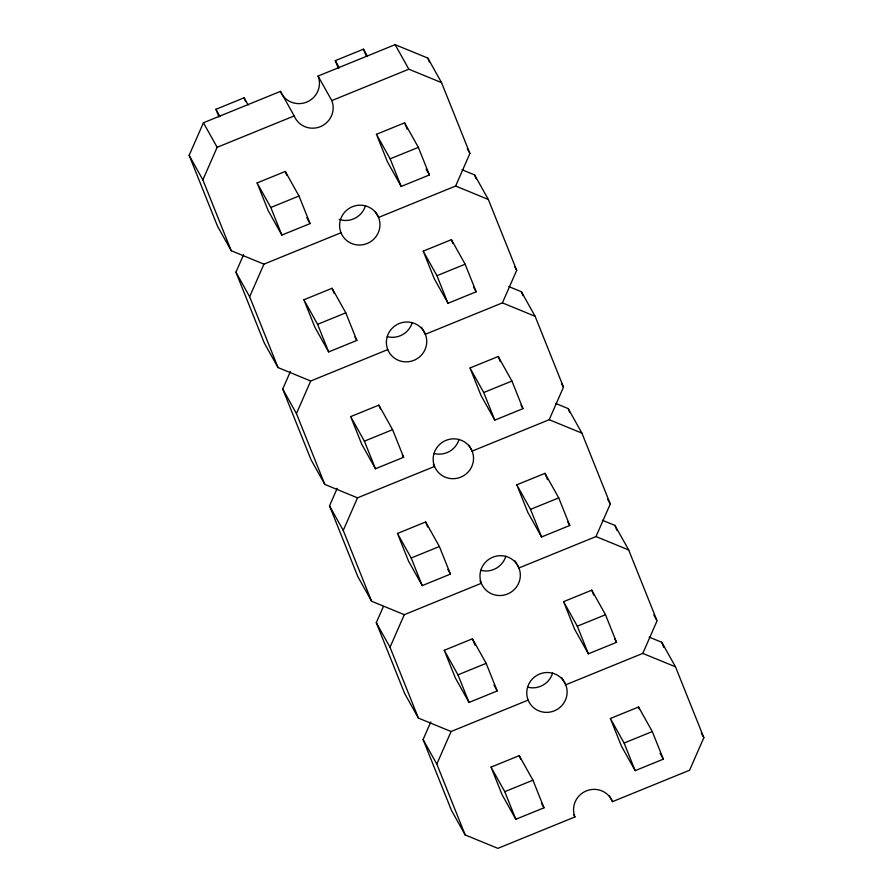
<?xml version="1.0" encoding="UTF-8"?>
<svg xmlns="http://www.w3.org/2000/svg" width="893" height="893" viewBox="0 0 893 893"><rect width="100%" height="100%" fill="white"/><g stroke="black" fill="none" stroke-linecap="round" stroke-linejoin="round"><path stroke-width="1.34" d="M340.992 232.749L263.937 264.149L231.231 250.732L217.512 226.175L189.149 155.337L203.425 122.765L280.48 91.365A20.305 19.813 -29.2 0 0 306.645 102.103A20.305 19.813 -29.2 0 0 318.064 76.05L395.119 44.65L427.825 58.078L441.544 82.625L469.908 153.462L455.631 186.034L378.576 217.434A20.305 19.813 -29.2 0 1 356.765 244.861A20.305 19.813 -29.2 0 1 344.006 212.992A20.305 19.813 -29.2 0 1 378.576 217.434L375.306 211.596M231.231 250.732L202.867 179.884L217.144 147.312L294.199 115.911A20.305 19.813 -29.2 0 0 320.364 126.661A20.305 19.813 -29.2 0 0 331.783 100.596L408.838 69.196L441.544 82.625M387.774 349.598L310.719 380.998L278.024 367.57L264.306 343.024L235.931 272.175L243.622 254.639M278.024 367.57L249.649 296.733L263.937 264.149M433.261 464.092L434.567 466.436L357.513 497.836L324.806 484.408L311.088 459.862L282.724 389.013L290.415 371.477M324.806 484.408L296.443 413.571L310.719 380.998M480.054 580.93L481.36 583.274L404.306 614.674L371.6 601.246L357.881 576.699L329.517 505.862L337.208 488.315M371.6 601.246L343.236 530.409L357.513 497.836M421.44 327.262L425.358 334.272A20.305 19.813 -29.2 0 0 390.788 329.83A20.305 19.813 -29.2 0 0 403.558 361.698A20.305 19.813 -29.2 0 0 425.358 334.272L502.413 302.872L516.701 270.3L488.326 199.463L474.607 174.916L462.027 169.748M528.143 700.112L451.088 731.512L418.393 718.084L404.674 693.537L376.299 622.7L383.443 606.414M418.393 718.084L390.018 647.246L404.306 614.674M468.892 445.272L472.151 451.11A20.305 19.813 -29.2 0 0 437.581 446.667A20.305 19.813 -29.2 0 0 450.34 478.536A20.305 19.813 -29.2 0 0 472.151 451.11L549.206 419.71L563.483 387.138L535.119 316.301L521.4 291.754L508.82 286.586M649.189 637.111L661.769 642.268L675.488 666.825L703.851 737.663L689.575 770.235L612.52 801.635A20.305 19.813 -29.2 0 0 586.355 790.897A20.305 19.813 -29.2 0 0 574.936 816.95L497.881 848.35L465.175 834.922L451.456 810.375L423.092 739.538L430.783 722.002M465.175 834.922L436.811 764.084L451.088 731.512M515.027 560.938L518.945 567.959A20.305 19.813 -29.2 0 0 484.374 563.505A20.305 19.813 -29.2 0 0 497.133 595.374A20.305 19.813 -29.2 0 0 518.945 567.959L595.999 536.559L610.276 503.987L581.912 433.138L568.194 408.592L555.613 403.435M561.809 677.776L565.738 684.797A20.305 19.813 -29.2 0 0 531.156 680.343A20.305 19.813 -29.2 0 0 543.926 712.212A20.305 19.813 -29.2 0 0 565.738 684.797L642.781 653.397L657.069 620.825L628.694 549.976L614.976 525.43L602.395 520.273M218.952 116.816L215.939 109.292L244.124 97.806L248.142 104.983M338.291 68.192L335.277 60.657L363.462 49.171L367.481 56.359M257.095 182.942L285.28 171.445L299.01 196.002L310.061 223.596L281.864 235.082L268.146 210.536L257.095 182.942L270.813 207.489L281.864 235.082M376.433 134.307L404.618 122.821L418.348 147.367L429.399 174.961L401.203 186.447L387.484 161.901L376.433 134.307L390.152 158.854L401.203 186.447M270.813 207.489L299.01 196.002M390.152 158.854L418.348 147.367M303.888 299.78L332.073 288.283L345.792 312.84L356.843 340.434L328.657 351.92L314.939 327.374L303.888 299.78L317.607 324.326L328.657 351.92M423.226 251.145L451.411 239.659L465.13 264.205L476.181 291.799L447.996 303.296L434.277 278.739L423.226 251.145L436.945 275.691L447.996 303.296M317.607 324.326L345.792 312.84M436.945 275.691L465.13 264.205M350.67 416.618L378.866 405.132L392.585 429.678L403.636 457.272L375.451 468.758L361.732 444.212L350.67 416.618L364.389 441.164L375.451 468.758M470.008 367.983L498.205 356.497L511.923 381.043L522.974 408.648L494.789 420.134L481.07 395.588L470.008 367.983L483.727 392.529L494.789 420.134M364.389 441.164L392.585 429.678M483.727 392.529L511.923 381.043M397.463 533.456L425.66 521.97L439.378 546.516L450.429 574.11L422.233 585.607L408.514 561.05L397.463 533.456L411.182 558.002L422.233 585.607M516.801 484.821L544.987 473.335L558.717 497.881L569.767 525.486L541.571 536.972L527.852 512.426L516.801 484.821L530.52 509.367L541.571 536.972M411.182 558.002L439.378 546.516M530.52 509.367L558.717 497.881M444.256 650.294L472.442 638.808L486.16 663.354L497.211 690.948L469.026 702.445L455.307 677.887L444.256 650.294L457.975 674.84L469.026 702.445M563.595 601.659L591.78 590.173L605.499 614.719L616.55 642.324L588.364 653.81L574.645 629.264L563.595 601.659L577.313 626.205L588.364 653.81M457.975 674.84L486.16 663.354M577.313 626.205L605.499 614.719M491.038 767.132L519.235 755.645L532.954 780.192L544.004 807.797L515.819 819.283L502.1 794.737L491.038 767.132L504.768 791.678L515.819 819.283M610.377 718.497L638.573 707.01L652.292 731.557L663.343 759.162L635.157 770.648L621.439 746.101L610.377 718.497L624.107 743.043L635.157 770.648M504.768 791.678L532.954 780.192M624.107 743.043L652.292 731.557M455.631 186.034L488.326 199.463M502.413 302.872L535.119 316.301M549.206 419.71L581.912 433.138M595.999 536.559L628.694 549.976M642.781 653.397L675.488 666.825M467.296 148.785L469.908 153.462M395.119 44.65L408.838 69.196M514.736 266.795L516.701 270.3M561.53 383.633L563.483 387.138M426.128 169.123L429.399 174.961M607.664 499.31L610.276 503.987M473.569 287.133L476.181 291.799M653.799 614.976L656.411 619.653M335.277 60.657L339.295 67.846M521.01 405.132L522.974 408.648M701.239 732.986L703.851 737.663M567.803 521.97L569.767 525.486M318.064 76.05L331.783 100.596M614.596 638.819L616.55 642.324M660.072 753.312L663.343 759.162M280.48 91.365L294.199 115.911M306.79 217.747L310.061 223.596M354.889 336.929L356.843 340.434M609.26 795.786L612.52 801.635M215.939 109.292L219.957 116.481M402.33 454.939L403.636 457.272M203.425 122.765L217.144 147.312M447.817 569.433L450.429 574.11M573.63 814.617L574.936 816.95M493.952 685.11L497.211 690.948M189.149 155.337L202.867 179.884M541.392 803.12L544.004 807.797M235.931 272.175L249.649 296.733M282.724 389.013L296.443 413.571M329.517 505.862L343.236 530.409M376.299 622.7L390.018 647.246M423.092 739.538L436.811 764.084M427.825 58.078L429.366 61.941M474.607 174.916L476.159 178.779M521.4 291.754L522.952 295.616M568.194 408.592L569.734 412.454M614.976 525.43L617.041 530.587M661.769 642.268L663.834 647.425M404.618 122.821L407.13 129.094M451.411 239.659L452.918 243.421M498.205 356.497L500.214 361.509M544.987 473.335L547.509 479.608M591.78 590.173L593.789 595.196M638.573 707.01L639.578 709.522M363.462 49.171L365.974 55.444M285.28 171.445L286.787 175.218M332.073 288.283L334.082 293.306M378.866 405.132L380.373 408.894M425.66 521.97L427.669 526.982M472.442 638.808L474.953 645.081M519.235 755.645L520.742 759.407M244.124 97.806L245.631 101.568M412.242 322.507A20.305 19.813 -29.2 0 1 387.261 336.65M459.035 439.356A20.305 19.813 -29.2 0 1 434.043 453.488M552.611 673.032A20.305 19.813 -29.2 0 1 527.629 687.163M505.829 556.194A20.305 19.813 -29.2 0 1 480.836 570.326M365.46 205.669A20.305 19.813 -29.2 0 1 339.206 219.432"/></g></svg>
